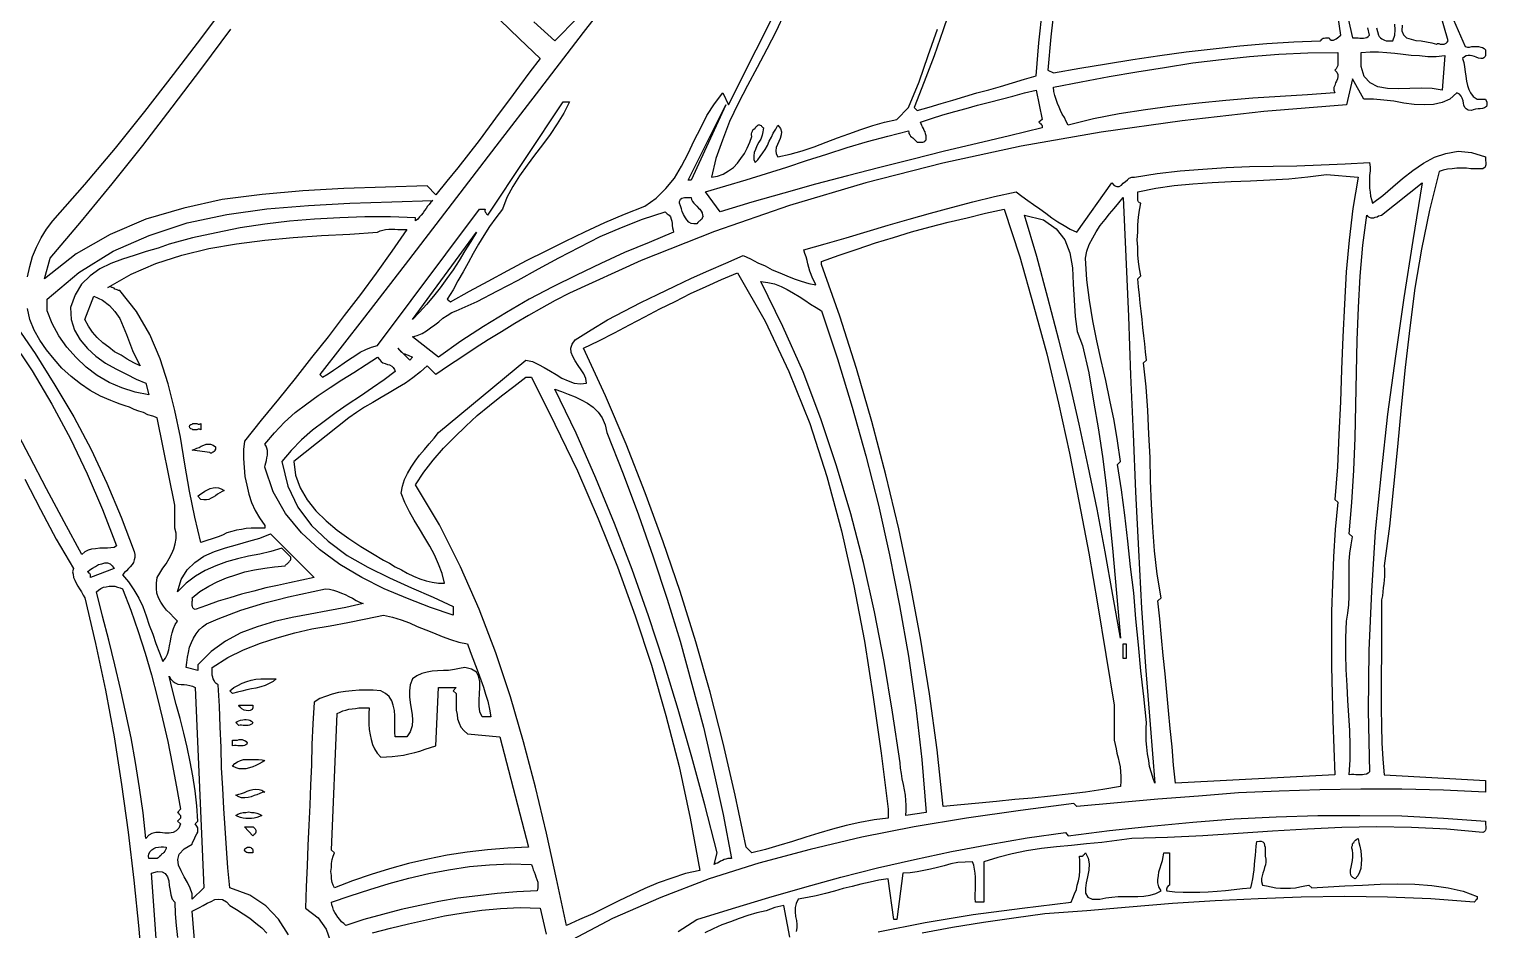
# Model space of a CAD drawing. Extents: x 0.04 to 7.35, y 0.05 to 8.86.
# Drawn here: x 4.024 to 7.331, y 4.976 to 7.02 of the extents above; entities that cross this region are included whole.
import ezdxf

# ---------------------------------------------------------------- set-up
doc = ezdxf.new("R2010")
doc.units = 0
doc.layers.add('1', color=7, linetype='Continuous')

msp = doc.modelspace()

# ---------------------------------------------------------------- linework, layer by layer
for points in [[(5.381, 7.141), (5.281, 7.012), (5.182, 6.883), (5.083, 6.754), (4.984, 6.625), (4.885, 6.496), (4.785, 6.366), (4.684, 6.236), (4.69, 6.23), (4.703, 6.238), (4.715, 6.246), (4.726, 6.254), (4.739, 6.263), (4.751, 6.271), (4.763, 6.279), (4.775, 6.287), (4.788, 6.293), (4.801, 6.298), (4.815, 6.302), (5.046, 6.611), (5.059, 6.611), (5.058, 6.609), (5.058, 6.607), (5.059, 6.606), (5.06, 6.604), (5.061, 6.602), (5.062, 6.601), (5.064, 6.599), (5.065, 6.598), (5.236, 6.855), (5.25, 6.855), (5.237, 6.829), (5.222, 6.805), (5.206, 6.781), (5.189, 6.757), (5.171, 6.734), (5.154, 6.711), (5.137, 6.687), (5.122, 6.663), (5.108, 6.638), (5.098, 6.611), (5.083, 6.592), (5.069, 6.572), (5.056, 6.552), (5.044, 6.532), (5.032, 6.511), (5.02, 6.49), (5.009, 6.469), (4.997, 6.449), (4.986, 6.428), (4.973, 6.407), (4.98, 6.401), (5.023, 6.425), (5.066, 6.448), (5.11, 6.472), (5.153, 6.495), (5.197, 6.517), (5.241, 6.539), (5.285, 6.56), (5.33, 6.581), (5.375, 6.6), (5.421, 6.618), (5.447, 6.636), (5.469, 6.658), (5.488, 6.682), (5.504, 6.709), (5.519, 6.738), (5.533, 6.767), (5.548, 6.796), (5.562, 6.824), (5.579, 6.85), (5.598, 6.875), (5.611, 6.848), (5.736, 7.098)], [(4.021, 6.458), (4.026, 6.481), (4.032, 6.504), (4.041, 6.525), (4.052, 6.546), (4.064, 6.566), (4.078, 6.585), (4.151, 6.667), (4.22, 6.75), (4.287, 6.833), (4.352, 6.917), (4.416, 7.001), (4.479, 7.085)], [(6.118, 7.078), (6.098, 7.018), (6.077, 6.959), (6.055, 6.9), (6.032, 6.842), (6.039, 6.835), (6.066, 6.843), (6.093, 6.851), (6.12, 6.859), (6.147, 6.867), (6.174, 6.875), (6.201, 6.882), (6.228, 6.89), (6.255, 6.898), (6.282, 6.906), (6.309, 6.914), (6.315, 6.989), (6.323, 7.064)], [(6.35, 7.076), (6.342, 7.002), (6.335, 6.927), (6.348, 6.921), (6.408, 6.931), (6.468, 6.941), (6.528, 6.951), (6.589, 6.96), (6.649, 6.968), (6.71, 6.975), (6.771, 6.982), (6.832, 6.987), (6.893, 6.991), (6.953, 6.993), (6.955, 6.995), (6.956, 6.997), (6.958, 6.998), (6.96, 6.999), (6.962, 6.999), (6.965, 7), (6.967, 7), (6.97, 7), (6.973, 7), (6.975, 6.997), (6.978, 6.995), (6.981, 6.995), (6.983, 6.995), (6.986, 6.996), (6.989, 6.998), (6.992, 7), (6.995, 7.002), (6.997, 7.004), (7, 7.006), (6.991, 7.067)], [(7.245, 7.065), (7.282, 6.98), (7.287, 6.979), (7.292, 6.979), (7.297, 6.98), (7.302, 6.98), (7.307, 6.98), (7.312, 6.98), (7.317, 6.979), (7.321, 6.978), (7.325, 6.976), (7.328, 6.973), (7.328, 6.97), (7.328, 6.967), (7.328, 6.965), (7.328, 6.962), (7.328, 6.96), (7.327, 6.958), (7.326, 6.956), (7.324, 6.955), (7.322, 6.953), (7.317, 6.953), (7.312, 6.954), (7.307, 6.956), (7.303, 6.958), (7.298, 6.959), (7.293, 6.96), (7.289, 6.96), (7.284, 6.959), (7.28, 6.957), (7.276, 6.953), (7.279, 6.944), (7.28, 6.934), (7.282, 6.923), (7.283, 6.913), (7.285, 6.902), (7.287, 6.892), (7.29, 6.883), (7.294, 6.875), (7.3, 6.867), (7.309, 6.861), (7.328, 6.861), (7.331, 6.854), (7.331, 6.848), (7.33, 6.844), (7.326, 6.841), (7.321, 6.84), (7.316, 6.839), (7.311, 6.839), (7.305, 6.838), (7.3, 6.837), (7.296, 6.835), (7.289, 6.836), (7.284, 6.839), (7.281, 6.842), (7.279, 6.847), (7.278, 6.852), (7.277, 6.857), (7.275, 6.863), (7.273, 6.868), (7.269, 6.872), (7.263, 6.875), (7.247, 6.861), (7.23, 6.853), (7.21, 6.849), (7.189, 6.848), (7.166, 6.849), (7.143, 6.852), (7.12, 6.856), (7.097, 6.859), (7.074, 6.861), (7.052, 6.861), (7.026, 6.907), (7.013, 6.848), (6.825, 6.833), (6.64, 6.812), (6.456, 6.786), (6.275, 6.754), (6.097, 6.716), (5.922, 6.671), (5.749, 6.62), (5.579, 6.561), (5.413, 6.495), (5.25, 6.421), (5.218, 6.404), (5.187, 6.387), (5.157, 6.37), (5.126, 6.352), (5.096, 6.333), (5.066, 6.315), (5.036, 6.296), (5.006, 6.276), (4.976, 6.256), (4.947, 6.236), (4.927, 6.256), (4.912, 6.242), (4.895, 6.229), (4.878, 6.217), (4.86, 6.206), (4.841, 6.195), (4.823, 6.184), (4.804, 6.173), (4.785, 6.162), (4.767, 6.15), (4.75, 6.138), (4.625, 6.039), (4.629, 6.008), (4.639, 5.979), (4.655, 5.952), (4.675, 5.927), (4.698, 5.904), (4.723, 5.883), (4.75, 5.864), (4.777, 5.846), (4.803, 5.83), (4.828, 5.815), (4.842, 5.808), (4.855, 5.8), (4.869, 5.793), (4.882, 5.786), (4.896, 5.779), (4.911, 5.773), (4.925, 5.768), (4.939, 5.765), (4.953, 5.763), (4.967, 5.763), (4.961, 5.785), (4.953, 5.806), (4.944, 5.827), (4.933, 5.847), (4.922, 5.866), (4.91, 5.886), (4.898, 5.906), (4.887, 5.925), (4.877, 5.946), (4.868, 5.967), (4.871, 5.983), (4.876, 5.998), (4.883, 6.012), (4.891, 6.026), (4.9, 6.04), (4.91, 6.053), (4.921, 6.066), (4.932, 6.079), (4.943, 6.092), (4.953, 6.105), (5.151, 6.269), (5.166, 6.266), (5.18, 6.259), (5.193, 6.252), (5.207, 6.244), (5.22, 6.236), (5.233, 6.228), (5.247, 6.222), (5.261, 6.217), (5.275, 6.215), (5.289, 6.217), (5.287, 6.227), (5.283, 6.238), (5.277, 6.247), (5.27, 6.257), (5.263, 6.267), (5.258, 6.277), (5.254, 6.286), (5.253, 6.296), (5.256, 6.305), (5.263, 6.315), (5.299, 6.338), (5.336, 6.36), (5.374, 6.38), (5.412, 6.4), (5.45, 6.418), (5.489, 6.437), (5.527, 6.455), (5.566, 6.472), (5.605, 6.489), (5.644, 6.506), (5.661, 6.499), (5.677, 6.49), (5.694, 6.483), (5.71, 6.474), (5.727, 6.467), (5.743, 6.46), (5.76, 6.453), (5.776, 6.448), (5.793, 6.443), (5.809, 6.44), (5.805, 6.448), (5.801, 6.455), (5.798, 6.463), (5.795, 6.471), (5.793, 6.479), (5.791, 6.487), (5.789, 6.495), (5.787, 6.503), (5.784, 6.511), (5.782, 6.519), (5.83, 6.533), (5.878, 6.546), (5.925, 6.561), (5.973, 6.575), (6.021, 6.589), (6.069, 6.602), (6.117, 6.615), (6.165, 6.628), (6.214, 6.64), (6.263, 6.651), (6.276, 6.641), (6.29, 6.631), (6.303, 6.622), (6.317, 6.612), (6.331, 6.602), (6.344, 6.592), (6.358, 6.583), (6.372, 6.574), (6.386, 6.566), (6.401, 6.559), (6.48, 6.671), (6.486, 6.665), (6.492, 6.663), (6.497, 6.663), (6.502, 6.666), (6.506, 6.67), (6.511, 6.674), (6.516, 6.678), (6.52, 6.682), (6.526, 6.684), (6.532, 6.684), (6.583, 6.692), (6.635, 6.698), (6.687, 6.702), (6.74, 6.706), (6.793, 6.708), (6.846, 6.709), (6.9, 6.71), (6.955, 6.712), (7.01, 6.714), (7.065, 6.717), (7.066, 6.707), (7.066, 6.698), (7.065, 6.688), (7.065, 6.678), (7.065, 6.669), (7.065, 6.659), (7.066, 6.65), (7.067, 6.641), (7.069, 6.633), (7.072, 6.625), (7.095, 6.642), (7.118, 6.662), (7.14, 6.681), (7.163, 6.699), (7.187, 6.716), (7.212, 6.729), (7.238, 6.738), (7.266, 6.743), (7.296, 6.74), (7.328, 6.73), (7.328, 6.727), (7.328, 6.724), (7.328, 6.721), (7.329, 6.718), (7.329, 6.715), (7.329, 6.712), (7.328, 6.71), (7.327, 6.707), (7.325, 6.705), (7.322, 6.703), (7.314, 6.703), (7.305, 6.703), (7.295, 6.703), (7.285, 6.704), (7.274, 6.704), (7.263, 6.704), (7.252, 6.703), (7.242, 6.702), (7.232, 6.7), (7.223, 6.697), (7.201, 6.609), (7.183, 6.521), (7.168, 6.432), (7.156, 6.342), (7.146, 6.252), (7.137, 6.162), (7.128, 6.072), (7.119, 5.982), (7.11, 5.892), (7.098, 5.802), (7.099, 5.795), (7.099, 5.787), (7.099, 5.779), (7.098, 5.77), (7.097, 5.762), (7.096, 5.752), (7.095, 5.743), (7.094, 5.734), (7.092, 5.725), (7.092, 5.717), (7.092, 5.678), (7.092, 5.638), (7.092, 5.598), (7.091, 5.558), (7.091, 5.518), (7.091, 5.479), (7.092, 5.439), (7.093, 5.401), (7.095, 5.364), (7.098, 5.328), (7.328, 5.315), (7.328, 5.289), (7.233, 5.293), (7.138, 5.296), (7.045, 5.296), (6.952, 5.294), (6.86, 5.291), (6.768, 5.287), (6.677, 5.28), (6.585, 5.273), (6.493, 5.265), (6.401, 5.256), (6.394, 5.263), (6.273, 5.247), (6.151, 5.23), (6.032, 5.21), (5.913, 5.187), (5.796, 5.159), (5.68, 5.128), (5.567, 5.092), (5.457, 5.05), (5.348, 5.002), (5.243, 4.947)], [(5.169, 7.036), (5.217, 6.993), (5.269, 7.046)], [(5.738, 7.056), (5.719, 7.015), (5.698, 6.974), (5.676, 6.933), (5.654, 6.892), (5.633, 6.851), (5.613, 6.81), (5.597, 6.768), (5.582, 6.726), (5.572, 6.684), (5.586, 6.686), (5.599, 6.691), (5.611, 6.698), (5.622, 6.706), (5.631, 6.716), (5.639, 6.726), (5.647, 6.738), (5.653, 6.75), (5.659, 6.763), (5.664, 6.776), (5.663, 6.78), (5.663, 6.782), (5.664, 6.785), (5.665, 6.788), (5.666, 6.791), (5.668, 6.793), (5.671, 6.795), (5.673, 6.798), (5.675, 6.8), (5.677, 6.802), (5.679, 6.803), (5.681, 6.803), (5.683, 6.802), (5.685, 6.801), (5.686, 6.8), (5.687, 6.798), (5.689, 6.797), (5.69, 6.796), (5.689, 6.787), (5.687, 6.779), (5.684, 6.77), (5.68, 6.763), (5.675, 6.755), (5.672, 6.747), (5.669, 6.74), (5.668, 6.732), (5.668, 6.724), (5.671, 6.717), (5.677, 6.723), (5.683, 6.731), (5.689, 6.739), (5.694, 6.747), (5.699, 6.756), (5.703, 6.766), (5.708, 6.775), (5.712, 6.784), (5.718, 6.793), (5.723, 6.802), (5.729, 6.794), (5.731, 6.787), (5.73, 6.78), (5.728, 6.772), (5.725, 6.765), (5.722, 6.758), (5.719, 6.751), (5.718, 6.744), (5.719, 6.737), (5.723, 6.73), (5.751, 6.736), (5.778, 6.744), (5.805, 6.753), (5.832, 6.763), (5.858, 6.773), (5.884, 6.782), (5.911, 6.792), (5.938, 6.801), (5.965, 6.809), (5.993, 6.815), (6.019, 6.842), (6.043, 6.9), (6.064, 6.96), (6.085, 7.02)], [(7.013, 7.06), (7.026, 7), (7.03, 7), (7.034, 7), (7.039, 7), (7.043, 6.999), (7.047, 6.999), (7.051, 6.999), (7.055, 7), (7.059, 7.001), (7.062, 7.003), (7.065, 7.006), (7.061, 7.023)], [(7.139, 7.029), (7.138, 7.016), (7.142, 7.007), (7.149, 7), (7.159, 6.997), (7.17, 6.994), (7.182, 6.993), (7.194, 6.991), (7.206, 6.989), (7.217, 6.986), (7.219, 6.987), (7.222, 6.987), (7.225, 6.986), (7.228, 6.986), (7.231, 6.986), (7.234, 6.986), (7.237, 6.987), (7.239, 6.988), (7.241, 6.99), (7.243, 6.993), (7.225, 7.056)], [(7.081, 7.023), (7.085, 7.006), (7.087, 7.003), (7.09, 7), (7.093, 6.998), (7.096, 6.996), (7.099, 6.995), (7.103, 6.993), (7.106, 6.993), (7.11, 6.993), (7.114, 6.993), (7.118, 6.993), (7.122, 7.006), (7.123, 7.018), (7.122, 7.031)], [(3.99, 6.354), (4.038, 6.284), (4.083, 6.212), (4.126, 6.14), (4.165, 6.066), (4.201, 5.99), (4.233, 5.913), (4.263, 5.835), (4.264, 5.828), (4.264, 5.821), (4.263, 5.816), (4.261, 5.81), (4.258, 5.805), (4.254, 5.8), (4.25, 5.796), (4.245, 5.791), (4.241, 5.787), (4.236, 5.782), (4.25, 5.766), (4.262, 5.748), (4.273, 5.729), (4.282, 5.71), (4.29, 5.689), (4.297, 5.668), (4.305, 5.647), (4.312, 5.626), (4.32, 5.605), (4.328, 5.585), (4.334, 5.593), (4.338, 5.602), (4.341, 5.612), (4.343, 5.621), (4.345, 5.631), (4.347, 5.641), (4.349, 5.65), (4.352, 5.66), (4.356, 5.669), (4.361, 5.677), (4.353, 5.685), (4.344, 5.694), (4.336, 5.702), (4.329, 5.711), (4.323, 5.72), (4.318, 5.73), (4.314, 5.74), (4.313, 5.751), (4.313, 5.763), (4.315, 5.776), (4.321, 5.786), (4.328, 5.797), (4.335, 5.807), (4.342, 5.819), (4.348, 5.83), (4.353, 5.841), (4.356, 5.852), (4.358, 5.864), (4.358, 5.876), (4.355, 5.888), (4.355, 5.891), (4.355, 5.896), (4.355, 5.901), (4.355, 5.907), (4.355, 5.914), (4.355, 5.921), (4.355, 5.927), (4.355, 5.932), (4.355, 5.937), (4.355, 5.94), (4.315, 6.138), (4.305, 6.142), (4.294, 6.145), (4.284, 6.15), (4.273, 6.153), (4.263, 6.157), (4.252, 6.162), (4.242, 6.165), (4.231, 6.169), (4.221, 6.173), (4.21, 6.177), (4.186, 6.187), (4.163, 6.2), (4.141, 6.215), (4.12, 6.232), (4.099, 6.251), (4.081, 6.271), (4.064, 6.292), (4.049, 6.314), (4.036, 6.337), (4.026, 6.361), (4.021, 6.386)], [(4.414, 6.111), (4.411, 6.112), (4.408, 6.112), (4.405, 6.111), (4.402, 6.111), (4.399, 6.111), (4.396, 6.111), (4.394, 6.112), (4.391, 6.113), (4.389, 6.115), (4.388, 6.118), (4.389, 6.121), (4.391, 6.123), (4.394, 6.124), (4.396, 6.125), (4.399, 6.125), (4.402, 6.125), (4.405, 6.125), (4.408, 6.124), (4.411, 6.124), (4.414, 6.125), (4.414, 6.111)], [(4.447, 6.072), (4.447, 6.07), (4.447, 6.067), (4.446, 6.065), (4.446, 6.063), (4.444, 6.062), (4.442, 6.06), (4.44, 6.059), (4.438, 6.058), (4.436, 6.058), (4.434, 6.059), (4.394, 6.065), (4.4, 6.067), (4.405, 6.069), (4.41, 6.071), (4.415, 6.074), (4.421, 6.076), (4.426, 6.078), (4.431, 6.078), (4.436, 6.078), (4.442, 6.076), (4.447, 6.072)], [(4.467, 5.973), (4.462, 5.971), (4.457, 5.968), (4.452, 5.965), (4.447, 5.961), (4.442, 5.958), (4.437, 5.956), (4.432, 5.953), (4.427, 5.952), (4.421, 5.952), (4.414, 5.953), (4.407, 5.96), (4.412, 5.964), (4.418, 5.968), (4.423, 5.972), (4.429, 5.975), (4.435, 5.978), (4.442, 5.979), (4.448, 5.98), (4.454, 5.979), (4.46, 5.977), (4.467, 5.973)], [(4.585, 5.546), (4.578, 5.54), (4.569, 5.535), (4.56, 5.531), (4.55, 5.528), (4.539, 5.525), (4.529, 5.523), (4.518, 5.521), (4.507, 5.518), (4.497, 5.516), (4.486, 5.513), (4.48, 5.519), (4.489, 5.526), (4.498, 5.531), (4.508, 5.536), (4.518, 5.54), (4.528, 5.543), (4.539, 5.545), (4.55, 5.546), (4.561, 5.546), (4.573, 5.546), (4.585, 5.546)], [(4.532, 5.486), (4.532, 5.48), (4.53, 5.476), (4.526, 5.474), (4.522, 5.473), (4.517, 5.474), (4.512, 5.475), (4.507, 5.478), (4.504, 5.481), (4.501, 5.483), (4.5, 5.486), (4.532, 5.486)], [(4.532, 5.447), (4.53, 5.444), (4.527, 5.442), (4.524, 5.441), (4.521, 5.44), (4.518, 5.44), (4.514, 5.44), (4.51, 5.44), (4.506, 5.441), (4.503, 5.441), (4.5, 5.44), (4.493, 5.447), (4.496, 5.449), (4.5, 5.451), (4.504, 5.452), (4.509, 5.453), (4.513, 5.454), (4.517, 5.454), (4.522, 5.453), (4.525, 5.452), (4.529, 5.45), (4.532, 5.447)], [(4.519, 5.401), (4.518, 5.398), (4.516, 5.396), (4.513, 5.395), (4.51, 5.394), (4.506, 5.394), (4.502, 5.394), (4.498, 5.394), (4.494, 5.395), (4.49, 5.395), (4.486, 5.394), (4.486, 5.407), (4.49, 5.407), (4.493, 5.407), (4.497, 5.407), (4.501, 5.408), (4.504, 5.408), (4.508, 5.408), (4.511, 5.407), (4.514, 5.406), (4.517, 5.404), (4.519, 5.401)], [(4.559, 5.361), (4.553, 5.357), (4.546, 5.353), (4.539, 5.349), (4.532, 5.346), (4.524, 5.344), (4.516, 5.342), (4.509, 5.342), (4.501, 5.342), (4.494, 5.344), (4.486, 5.348), (4.491, 5.354), (4.497, 5.358), (4.504, 5.361), (4.511, 5.363), (4.52, 5.363), (4.529, 5.363), (4.537, 5.363), (4.545, 5.363), (4.553, 5.362), (4.559, 5.361)], [(4.559, 5.289), (4.553, 5.288), (4.548, 5.286), (4.541, 5.283), (4.535, 5.281), (4.528, 5.278), (4.521, 5.277), (4.514, 5.276), (4.506, 5.276), (4.5, 5.278), (4.493, 5.282), (4.5, 5.284), (4.506, 5.286), (4.513, 5.288), (4.519, 5.291), (4.526, 5.293), (4.532, 5.295), (4.539, 5.296), (4.546, 5.295), (4.552, 5.293), (4.559, 5.289)], [(4.552, 5.236), (4.547, 5.234), (4.541, 5.231), (4.535, 5.23), (4.529, 5.229), (4.523, 5.229), (4.516, 5.229), (4.51, 5.23), (4.504, 5.231), (4.498, 5.234), (4.493, 5.236), (4.498, 5.239), (4.504, 5.241), (4.51, 5.243), (4.516, 5.243), (4.523, 5.244), (4.529, 5.243), (4.535, 5.243), (4.541, 5.241), (4.547, 5.239), (4.552, 5.236)], [(5.497, 4.973), (5.539, 5), (5.62, 5.025), (5.702, 5.05), (5.784, 5.073), (5.866, 5.096), (5.949, 5.117), (6.033, 5.136), (6.117, 5.154), (6.202, 5.17), (6.288, 5.185), (6.375, 5.197), (6.381, 5.19), (6.475, 5.202), (6.569, 5.212), (6.664, 5.221), (6.758, 5.228), (6.853, 5.233), (6.948, 5.236), (7.043, 5.236), (7.138, 5.235), (7.233, 5.23), (7.328, 5.223), (7.328, 5.22), (7.328, 5.217), (7.328, 5.215), (7.329, 5.212), (7.329, 5.208), (7.329, 5.206), (7.328, 5.203), (7.327, 5.201), (7.325, 5.199), (7.322, 5.197), (7.24, 5.205), (7.16, 5.209), (7.081, 5.21), (7.002, 5.209), (6.924, 5.205), (6.845, 5.2), (6.767, 5.195), (6.687, 5.19), (6.607, 5.186), (6.526, 5.184), (6.492, 5.179), (6.458, 5.175), (6.423, 5.172), (6.389, 5.168), (6.355, 5.165), (6.321, 5.161), (6.287, 5.156), (6.254, 5.149), (6.222, 5.141), (6.19, 5.131), (6.19, 5.039), (6.171, 5.039), (6.17, 5.048), (6.17, 5.058), (6.171, 5.067), (6.171, 5.077), (6.171, 5.087), (6.171, 5.096), (6.17, 5.105), (6.169, 5.114), (6.167, 5.123), (6.164, 5.131), (6.148, 5.13), (6.131, 5.129), (6.115, 5.126), (6.1, 5.122), (6.085, 5.118), (6.069, 5.114), (6.054, 5.111), (6.039, 5.108), (6.023, 5.106), (6.006, 5.105), (5.993, 5), (5.986, 5), (5.973, 5.092), (5.952, 5.089), (5.932, 5.085), (5.911, 5.08), (5.891, 5.075), (5.871, 5.07), (5.851, 5.064), (5.831, 5.059), (5.81, 5.054), (5.79, 5.05), (5.769, 5.046), (5.764, 5.036), (5.762, 5.027), (5.762, 5.017), (5.763, 5.007), (5.765, 4.998), (5.766, 4.989), (5.766, 4.981), (5.764, 4.973)], [(4.539, 5.203), (4.539, 5.201), (4.539, 5.199), (4.539, 5.198), (4.538, 5.196), (4.537, 5.194), (4.535, 5.193), (4.534, 5.192), (4.532, 5.19), (4.513, 5.21), (4.516, 5.21), (4.518, 5.21), (4.521, 5.21), (4.524, 5.21), (4.527, 5.21), (4.53, 5.21), (4.533, 5.21), (4.535, 5.208), (4.537, 5.206), (4.539, 5.203)], [(4.532, 5.157), (4.532, 5.151), (4.53, 5.151), (4.527, 5.151), (4.524, 5.151), (4.521, 5.151), (4.519, 5.152), (4.517, 5.152), (4.516, 5.154), (4.514, 5.155), (4.513, 5.157), (4.514, 5.16), (4.516, 5.162), (4.518, 5.163), (4.52, 5.164), (4.523, 5.164), (4.525, 5.164), (4.527, 5.163), (4.529, 5.162), (4.531, 5.16), (4.532, 5.157)], [(5.95, 4.972), (6.057, 4.993), (6.166, 5.011), (6.277, 5.026), (6.388, 5.039), (6.392, 5.048), (6.396, 5.058), (6.4, 5.068), (6.402, 5.078), (6.405, 5.088), (6.407, 5.099), (6.408, 5.11), (6.408, 5.121), (6.408, 5.133), (6.407, 5.144), (6.409, 5.144), (6.412, 5.144), (6.413, 5.144), (6.415, 5.145), (6.416, 5.147), (6.418, 5.148), (6.419, 5.15), (6.421, 5.151), (6.427, 5.139), (6.429, 5.126), (6.428, 5.112), (6.425, 5.097), (6.422, 5.083), (6.421, 5.071), (6.421, 5.06), (6.426, 5.051), (6.436, 5.046), (6.453, 5.046), (6.467, 5.049), (6.48, 5.051), (6.495, 5.052), (6.509, 5.052), (6.524, 5.052), (6.539, 5.052), (6.553, 5.053), (6.567, 5.055), (6.58, 5.059), (6.592, 5.065), (6.587, 5.074), (6.585, 5.083), (6.585, 5.091), (6.586, 5.099), (6.587, 5.108), (6.59, 5.117), (6.592, 5.125), (6.595, 5.134), (6.597, 5.142), (6.598, 5.151), (6.611, 5.151), (6.611, 5.143), (6.611, 5.136), (6.611, 5.127), (6.611, 5.12), (6.611, 5.111), (6.611, 5.104), (6.611, 5.097), (6.611, 5.09), (6.611, 5.084), (6.611, 5.078), (6.61, 5.077), (6.608, 5.076), (6.607, 5.074), (6.606, 5.073), (6.605, 5.071), (6.604, 5.069), (6.604, 5.067), (6.605, 5.065), (6.623, 5.063), (6.642, 5.062), (6.661, 5.062), (6.68, 5.062), (6.699, 5.063), (6.719, 5.064), (6.738, 5.066), (6.758, 5.068), (6.777, 5.07), (6.796, 5.072), (6.798, 5.082), (6.8, 5.092), (6.802, 5.103), (6.803, 5.113), (6.804, 5.124), (6.805, 5.134), (6.806, 5.145), (6.807, 5.156), (6.808, 5.166), (6.809, 5.177), (6.815, 5.178), (6.819, 5.178), (6.823, 5.176), (6.826, 5.173), (6.827, 5.168), (6.828, 5.164), (6.828, 5.159), (6.828, 5.154), (6.828, 5.149), (6.828, 5.144), (6.83, 5.137), (6.83, 5.13), (6.829, 5.124), (6.827, 5.118), (6.825, 5.111), (6.823, 5.105), (6.821, 5.099), (6.82, 5.093), (6.82, 5.086), (6.822, 5.078), (6.831, 5.076), (6.842, 5.074), (6.852, 5.072), (6.863, 5.071), (6.875, 5.071), (6.886, 5.071), (6.897, 5.072), (6.907, 5.074), (6.918, 5.076), (6.927, 5.078), (6.934, 5.072), (6.971, 5.074), (7.009, 5.076), (7.049, 5.078), (7.089, 5.08), (7.129, 5.081), (7.168, 5.08), (7.206, 5.077), (7.243, 5.072), (7.277, 5.064), (7.309, 5.052), (7.309, 5.05), (7.309, 5.048), (7.309, 5.046), (7.307, 5.045), (7.306, 5.043), (7.305, 5.042), (7.303, 5.04), (7.302, 5.039), (7.204, 5.047), (7.106, 5.051), (7.009, 5.052), (6.91, 5.051), (6.812, 5.047), (6.715, 5.042), (6.618, 5.036), (6.52, 5.028), (6.424, 5.02), (6.328, 5.013), (6.258, 5.003), (6.189, 4.993), (6.119, 4.982), (6.05, 4.969)], [(7.032, 5.092), (7.027, 5.095), (7.023, 5.099), (7.022, 5.105), (7.022, 5.112), (7.023, 5.119), (7.025, 5.126), (7.026, 5.134), (7.027, 5.142), (7.027, 5.15), (7.026, 5.157), (7.025, 5.162), (7.025, 5.165), (7.026, 5.168), (7.026, 5.171), (7.027, 5.173), (7.029, 5.175), (7.031, 5.178), (7.033, 5.18), (7.036, 5.182), (7.039, 5.184), (7.041, 5.175), (7.043, 5.166), (7.045, 5.156), (7.046, 5.146), (7.047, 5.136), (7.046, 5.126), (7.045, 5.116), (7.042, 5.107), (7.038, 5.099), (7.032, 5.092)], [(5.75, 4.96), (5.736, 5.032), (5.716, 5.027), (5.696, 5.02), (5.675, 5.015), (5.655, 5.009), (5.635, 5.002), (5.615, 4.995), (5.596, 4.988), (5.576, 4.979), (5.557, 4.97)]]:
    msp.add_lwpolyline(points)
at = {"layer": '1'}
for points in [[(5.184, 6.953), (5.16, 6.923), (5.137, 6.891), (5.114, 6.86), (5.091, 6.829), (5.068, 6.798), (5.045, 6.767), (5.021, 6.736), (4.997, 6.705), (4.972, 6.675), (4.947, 6.644), (4.927, 6.664), (4.833, 6.661), (4.738, 6.658), (4.645, 6.653), (4.553, 6.645), (4.462, 6.633), (4.375, 6.614), (4.289, 6.589), (4.208, 6.554), (4.131, 6.51), (4.059, 6.453), (4.072, 6.5), (4.143, 6.584), (4.213, 6.669), (4.282, 6.756), (4.349, 6.843), (4.416, 6.931), (4.482, 7.02)], [(5.092, 7.041), (5.137, 6.998), (5.184, 6.953)], [(6.993, 6.967), (6.993, 6.962), (6.993, 6.958), (6.993, 6.954), (6.993, 6.95), (6.993, 6.945), (6.993, 6.941), (6.993, 6.937), (6.991, 6.933), (6.989, 6.93), (6.986, 6.927), (6.991, 6.922), (6.993, 6.917), (6.993, 6.912), (6.992, 6.907), (6.99, 6.902), (6.988, 6.898), (6.986, 6.892), (6.984, 6.887), (6.984, 6.881), (6.986, 6.875), (6.924, 6.871), (6.862, 6.867), (6.8, 6.863), (6.739, 6.858), (6.678, 6.852), (6.617, 6.845), (6.557, 6.837), (6.497, 6.828), (6.439, 6.816), (6.381, 6.802), (6.377, 6.81), (6.373, 6.819), (6.368, 6.827), (6.364, 6.835), (6.361, 6.843), (6.357, 6.851), (6.354, 6.86), (6.351, 6.869), (6.349, 6.878), (6.348, 6.888), (6.411, 6.9), (6.474, 6.912), (6.537, 6.923), (6.6, 6.933), (6.664, 6.943), (6.729, 6.951), (6.793, 6.958), (6.859, 6.963), (6.925, 6.966), (6.993, 6.967)], [(7.236, 6.96), (7.23, 6.881), (7.207, 6.885), (7.182, 6.886), (7.156, 6.885), (7.131, 6.884), (7.106, 6.885), (7.084, 6.889), (7.066, 6.898), (7.053, 6.912), (7.046, 6.935), (7.046, 6.967), (7.066, 6.968), (7.085, 6.968), (7.104, 6.967), (7.122, 6.965), (7.141, 6.963), (7.159, 6.961), (7.178, 6.96), (7.197, 6.958), (7.216, 6.958), (7.236, 6.96)], [(6.322, 6.815), (6.315, 6.809), (6.317, 6.807), (6.318, 6.806), (6.319, 6.805), (6.321, 6.803), (6.322, 6.801), (6.322, 6.8), (6.322, 6.798), (6.322, 6.796), (6.248, 6.778), (6.175, 6.76), (6.101, 6.743), (6.027, 6.724), (5.954, 6.706), (5.881, 6.687), (5.808, 6.668), (5.736, 6.648), (5.664, 6.627), (5.592, 6.605), (5.559, 6.651), (5.605, 6.664), (5.651, 6.678), (5.697, 6.692), (5.743, 6.707), (5.788, 6.722), (5.834, 6.736), (5.88, 6.751), (5.926, 6.765), (5.972, 6.777), (6.019, 6.789), (6.02, 6.786), (6.02, 6.783), (6.022, 6.78), (6.024, 6.777), (6.027, 6.775), (6.029, 6.773), (6.032, 6.77), (6.034, 6.768), (6.037, 6.765), (6.039, 6.763), (6.042, 6.763), (6.045, 6.763), (6.047, 6.763), (6.05, 6.763), (6.052, 6.763), (6.054, 6.764), (6.056, 6.766), (6.057, 6.767), (6.059, 6.769), (6.059, 6.774), (6.059, 6.778), (6.058, 6.782), (6.057, 6.787), (6.055, 6.79), (6.053, 6.794), (6.051, 6.798), (6.049, 6.801), (6.048, 6.805), (6.046, 6.809), (6.071, 6.817), (6.097, 6.825), (6.124, 6.833), (6.15, 6.84), (6.176, 6.847), (6.203, 6.854), (6.229, 6.861), (6.256, 6.868), (6.282, 6.875), (6.309, 6.881), (6.322, 6.815)], [(5.519, 6.677), (5.605, 6.848), (5.526, 6.677), (5.519, 6.677)], [(7.039, 6.684), (7.027, 6.613), (7.019, 6.541), (7.012, 6.469), (7.008, 6.396), (7.004, 6.322), (7.001, 6.248), (6.999, 6.174), (6.995, 6.1), (6.992, 6.027), (6.986, 5.953), (6.993, 5.947), (6.987, 5.885), (6.983, 5.823), (6.981, 5.761), (6.979, 5.699), (6.979, 5.636), (6.979, 5.574), (6.98, 5.512), (6.982, 5.451), (6.984, 5.389), (6.986, 5.328), (6.625, 5.309), (6.62, 5.35), (6.617, 5.392), (6.613, 5.433), (6.609, 5.474), (6.605, 5.516), (6.601, 5.557), (6.597, 5.599), (6.593, 5.64), (6.589, 5.682), (6.585, 5.723), (6.592, 5.73), (6.583, 5.783), (6.577, 5.836), (6.573, 5.889), (6.57, 5.942), (6.568, 5.995), (6.567, 6.048), (6.564, 6.101), (6.562, 6.155), (6.558, 6.208), (6.552, 6.263), (6.559, 6.269), (6.557, 6.288), (6.555, 6.306), (6.553, 6.324), (6.551, 6.343), (6.549, 6.361), (6.547, 6.38), (6.545, 6.398), (6.543, 6.416), (6.541, 6.435), (6.539, 6.453), (6.546, 6.46), (6.543, 6.476), (6.541, 6.492), (6.539, 6.508), (6.539, 6.525), (6.538, 6.542), (6.539, 6.559), (6.539, 6.576), (6.541, 6.593), (6.543, 6.609), (6.546, 6.625), (6.543, 6.626), (6.541, 6.628), (6.539, 6.631), (6.539, 6.633), (6.539, 6.636), (6.539, 6.639), (6.539, 6.642), (6.539, 6.645), (6.539, 6.648), (6.539, 6.651), (6.58, 6.659), (6.622, 6.665), (6.664, 6.669), (6.708, 6.672), (6.751, 6.674), (6.795, 6.676), (6.839, 6.678), (6.882, 6.68), (6.925, 6.685), (6.967, 6.69), (7.039, 6.684)], [(7.065, 5.335), (7.062, 5.332), (7.058, 5.33), (7.053, 5.329), (7.049, 5.328), (7.044, 5.328), (7.039, 5.328), (7.034, 5.328), (7.029, 5.329), (7.024, 5.329), (7.019, 5.328), (7.021, 5.362), (7.021, 5.395), (7.02, 5.429), (7.018, 5.463), (7.016, 5.497), (7.014, 5.531), (7.012, 5.567), (7.011, 5.602), (7.011, 5.639), (7.013, 5.677), (7.016, 5.695), (7.018, 5.714), (7.019, 5.733), (7.019, 5.753), (7.019, 5.773), (7.019, 5.792), (7.019, 5.812), (7.02, 5.831), (7.023, 5.85), (7.026, 5.868), (7.019, 5.875), (7.025, 5.946), (7.029, 6.019), (7.032, 6.093), (7.034, 6.167), (7.035, 6.241), (7.037, 6.314), (7.04, 6.388), (7.044, 6.459), (7.05, 6.53), (7.059, 6.598), (7.061, 6.595), (7.064, 6.593), (7.068, 6.592), (7.071, 6.592), (7.075, 6.592), (7.078, 6.593), (7.082, 6.594), (7.085, 6.596), (7.089, 6.597), (7.092, 6.598), (7.184, 6.671), (7.163, 6.54), (7.143, 6.41), (7.124, 6.278), (7.106, 6.146), (7.091, 6.013), (7.078, 5.88), (7.069, 5.745), (7.063, 5.61), (7.062, 5.473), (7.065, 5.335)], [(4.94, 6.631), (4.936, 6.627), (4.932, 6.622), (4.928, 6.618), (4.925, 6.613), (4.921, 6.608), (4.918, 6.603), (4.914, 6.598), (4.91, 6.594), (4.906, 6.589), (4.901, 6.585), (4.901, 6.592), (4.844, 6.594), (4.786, 6.594), (4.729, 6.592), (4.672, 6.589), (4.615, 6.584), (4.559, 6.577), (4.503, 6.569), (4.449, 6.558), (4.395, 6.546), (4.342, 6.532), (4.317, 6.523), (4.29, 6.515), (4.263, 6.506), (4.236, 6.498), (4.21, 6.488), (4.185, 6.476), (4.163, 6.46), (4.143, 6.441), (4.129, 6.417), (4.118, 6.388), (4.12, 6.361), (4.127, 6.337), (4.14, 6.315), (4.157, 6.295), (4.176, 6.278), (4.198, 6.262), (4.221, 6.249), (4.245, 6.237), (4.267, 6.226), (4.289, 6.217), (4.296, 6.19), (4.265, 6.196), (4.235, 6.206), (4.206, 6.218), (4.179, 6.234), (4.154, 6.253), (4.131, 6.275), (4.11, 6.298), (4.092, 6.324), (4.077, 6.352), (4.065, 6.381), (4.065, 6.407), (4.137, 6.468), (4.215, 6.516), (4.297, 6.552), (4.383, 6.58), (4.473, 6.599), (4.564, 6.612), (4.658, 6.62), (4.752, 6.625), (4.847, 6.628), (4.94, 6.631)], [(5.552, 6.598), (5.553, 6.595), (5.552, 6.593), (5.551, 6.591), (5.55, 6.589), (5.548, 6.587), (5.546, 6.585), (5.544, 6.584), (5.542, 6.582), (5.541, 6.581), (5.539, 6.578), (5.532, 6.578), (5.526, 6.579), (5.521, 6.582), (5.516, 6.587), (5.513, 6.592), (5.509, 6.599), (5.506, 6.606), (5.504, 6.612), (5.502, 6.619), (5.5, 6.625), (5.5, 6.629), (5.501, 6.632), (5.502, 6.634), (5.505, 6.636), (5.508, 6.637), (5.511, 6.638), (5.515, 6.638), (5.519, 6.638), (5.523, 6.638), (5.526, 6.638), (5.527, 6.633), (5.529, 6.629), (5.532, 6.625), (5.535, 6.622), (5.539, 6.618), (5.543, 6.614), (5.546, 6.611), (5.549, 6.607), (5.551, 6.603), (5.552, 6.598)], [(6.578, 5.309), (6.574, 5.32), (6.57, 5.333), (6.566, 5.347), (6.564, 5.361), (6.561, 5.376), (6.56, 5.391), (6.558, 5.405), (6.558, 5.42), (6.558, 5.434), (6.559, 5.447), (6.553, 5.506), (6.546, 5.564), (6.541, 5.623), (6.535, 5.682), (6.53, 5.741), (6.523, 5.8), (6.517, 5.858), (6.51, 5.917), (6.502, 5.975), (6.493, 6.032), (6.5, 6.039), (6.493, 6.086), (6.486, 6.132), (6.476, 6.178), (6.467, 6.223), (6.456, 6.268), (6.446, 6.313), (6.437, 6.358), (6.43, 6.405), (6.424, 6.451), (6.421, 6.5), (6.424, 6.516), (6.429, 6.531), (6.437, 6.546), (6.445, 6.56), (6.454, 6.574), (6.465, 6.588), (6.475, 6.601), (6.486, 6.613), (6.496, 6.626), (6.506, 6.638), (6.512, 6.503), (6.518, 6.368), (6.523, 6.235), (6.529, 6.102), (6.534, 5.97), (6.541, 5.838), (6.548, 5.706), (6.557, 5.574), (6.567, 5.442), (6.578, 5.309)], [(5.486, 6.559), (5.431, 6.536), (5.375, 6.513), (5.321, 6.488), (5.266, 6.462), (5.212, 6.435), (5.159, 6.407), (5.107, 6.377), (5.055, 6.345), (5.004, 6.312), (4.953, 6.276), (4.894, 6.322), (4.905, 6.325), (4.916, 6.329), (4.926, 6.335), (4.935, 6.342), (4.945, 6.349), (4.954, 6.356), (4.963, 6.364), (4.973, 6.37), (4.983, 6.377), (4.993, 6.381), (5.041, 6.402), (5.087, 6.426), (5.134, 6.45), (5.18, 6.476), (5.226, 6.501), (5.273, 6.525), (5.32, 6.549), (5.368, 6.57), (5.416, 6.589), (5.467, 6.605), (5.472, 6.601), (5.476, 6.598), (5.479, 6.594), (5.481, 6.589), (5.482, 6.584), (5.483, 6.579), (5.483, 6.574), (5.484, 6.569), (5.485, 6.564), (5.486, 6.559)], [(6.486, 5.486), (6.486, 5.48), (6.486, 5.473), (6.486, 5.465), (6.486, 5.456), (6.486, 5.447), (6.486, 5.438), (6.486, 5.429), (6.486, 5.421), (6.486, 5.414), (6.486, 5.407), (6.488, 5.397), (6.49, 5.387), (6.492, 5.377), (6.495, 5.367), (6.497, 5.356), (6.499, 5.346), (6.5, 5.335), (6.501, 5.325), (6.501, 5.314), (6.5, 5.302), (6.46, 5.295), (6.421, 5.289), (6.381, 5.284), (6.341, 5.28), (6.3, 5.275), (6.26, 5.272), (6.219, 5.268), (6.179, 5.264), (6.138, 5.26), (6.098, 5.256), (6.084, 5.385), (6.067, 5.512), (6.046, 5.638), (6.023, 5.763), (5.997, 5.886), (5.968, 6.009), (5.936, 6.13), (5.901, 6.25), (5.863, 6.369), (5.822, 6.486), (5.822, 6.493), (5.862, 6.507), (5.903, 6.521), (5.944, 6.535), (5.985, 6.547), (6.026, 6.56), (6.068, 6.571), (6.109, 6.582), (6.152, 6.592), (6.194, 6.602), (6.236, 6.611), (6.272, 6.503), (6.303, 6.393), (6.333, 6.283), (6.359, 6.171), (6.384, 6.058), (6.406, 5.945), (6.428, 5.831), (6.448, 5.716), (6.467, 5.601), (6.486, 5.486)], [(6.414, 6.302), (6.428, 6.24), (6.439, 6.176), (6.45, 6.111), (6.46, 6.045), (6.468, 5.978), (6.475, 5.91), (6.482, 5.842), (6.488, 5.774), (6.494, 5.706), (6.5, 5.638), (6.483, 5.736), (6.465, 5.834), (6.447, 5.931), (6.427, 6.028), (6.406, 6.124), (6.384, 6.22), (6.36, 6.315), (6.335, 6.41), (6.31, 6.504), (6.282, 6.598), (6.325, 6.587), (6.354, 6.567), (6.374, 6.542), (6.385, 6.512), (6.391, 6.478), (6.393, 6.442), (6.395, 6.405), (6.397, 6.368), (6.402, 6.334), (6.414, 6.302)], [(4.881, 6.565), (4.847, 6.516), (4.812, 6.466), (4.776, 6.418), (4.739, 6.37), (4.703, 6.322), (4.665, 6.275), (4.628, 6.227), (4.59, 6.18), (4.551, 6.133), (4.513, 6.085), (4.511, 6.066), (4.511, 6.046), (4.512, 6.025), (4.514, 6.005), (4.518, 5.985), (4.523, 5.965), (4.529, 5.946), (4.537, 5.928), (4.547, 5.911), (4.559, 5.894), (4.559, 5.888), (4.549, 5.888), (4.539, 5.888), (4.528, 5.888), (4.517, 5.887), (4.506, 5.885), (4.495, 5.883), (4.484, 5.88), (4.473, 5.877), (4.463, 5.872), (4.453, 5.868), (4.414, 5.855), (4.4, 5.913), (4.388, 5.972), (4.378, 6.033), (4.368, 6.094), (4.355, 6.155), (4.34, 6.215), (4.322, 6.272), (4.298, 6.327), (4.268, 6.379), (4.23, 6.427), (4.227, 6.427), (4.224, 6.428), (4.222, 6.429), (4.219, 6.43), (4.217, 6.432), (4.215, 6.433), (4.212, 6.434), (4.21, 6.435), (4.207, 6.435), (4.203, 6.434), (4.256, 6.464), (4.312, 6.488), (4.371, 6.507), (4.432, 6.522), (4.495, 6.533), (4.559, 6.541), (4.623, 6.547), (4.688, 6.552), (4.752, 6.555), (4.815, 6.559), (4.821, 6.562), (4.827, 6.564), (4.833, 6.565), (4.84, 6.566), (4.847, 6.566), (4.854, 6.566), (4.861, 6.565), (4.868, 6.565), (4.875, 6.565), (4.881, 6.565)], [(4.894, 6.361), (5.039, 6.559), (5.026, 6.538), (5.013, 6.517), (5, 6.495), (4.986, 6.474), (4.972, 6.454), (4.957, 6.433), (4.942, 6.414), (4.926, 6.395), (4.91, 6.378), (4.894, 6.361)], [(5.973, 5.25), (5.973, 5.23), (5.941, 5.226), (5.909, 5.22), (5.878, 5.213), (5.847, 5.205), (5.816, 5.196), (5.786, 5.187), (5.756, 5.177), (5.725, 5.168), (5.695, 5.159), (5.664, 5.151), (5.651, 5.164), (5.626, 5.282), (5.599, 5.4), (5.569, 5.516), (5.537, 5.63), (5.501, 5.744), (5.463, 5.857), (5.422, 5.968), (5.379, 6.078), (5.332, 6.188), (5.282, 6.296), (5.317, 6.313), (5.352, 6.331), (5.386, 6.349), (5.421, 6.367), (5.455, 6.385), (5.49, 6.402), (5.525, 6.42), (5.56, 6.436), (5.595, 6.452), (5.631, 6.467), (5.694, 6.357), (5.748, 6.243), (5.795, 6.125), (5.834, 6.005), (5.867, 5.882), (5.895, 5.757), (5.919, 5.631), (5.939, 5.504), (5.957, 5.377), (5.973, 5.25)], [(5.822, 6.381), (5.858, 6.272), (5.891, 6.162), (5.922, 6.052), (5.951, 5.94), (5.976, 5.827), (5.999, 5.712), (6.019, 5.597), (6.036, 5.481), (6.049, 5.363), (6.059, 5.243), (6.013, 5.236), (6.014, 5.247), (6.014, 5.259), (6.013, 5.27), (6.012, 5.282), (6.01, 5.294), (6.008, 5.306), (6.005, 5.319), (6.003, 5.331), (6.001, 5.343), (6, 5.355), (5.983, 5.47), (5.964, 5.585), (5.942, 5.698), (5.917, 5.81), (5.888, 5.92), (5.856, 6.029), (5.82, 6.136), (5.78, 6.242), (5.734, 6.345), (5.684, 6.447), (5.7, 6.445), (5.715, 6.442), (5.73, 6.436), (5.744, 6.429), (5.758, 6.421), (5.771, 6.413), (5.784, 6.405), (5.797, 6.396), (5.81, 6.388), (5.822, 6.381)], [(4.276, 6.256), (4.262, 6.263), (4.247, 6.271), (4.233, 6.28), (4.218, 6.288), (4.205, 6.298), (4.192, 6.308), (4.179, 6.32), (4.168, 6.332), (4.159, 6.346), (4.151, 6.361), (4.171, 6.414), (4.191, 6.405), (4.207, 6.393), (4.219, 6.379), (4.23, 6.363), (4.238, 6.345), (4.245, 6.327), (4.252, 6.309), (4.259, 6.291), (4.267, 6.273), (4.276, 6.256)], [(3.981, 6.32), (4.031, 6.245), (4.076, 6.169), (4.118, 6.09), (4.156, 6.011), (4.191, 5.93), (4.223, 5.848)], [(4.894, 6.276), (4.888, 6.269), (4.861, 6.296), (4.864, 6.292), (4.867, 6.289), (4.87, 6.287), (4.873, 6.284), (4.877, 6.283), (4.88, 6.282), (4.884, 6.28), (4.887, 6.279), (4.891, 6.277), (4.894, 6.276)], [(4.855, 6.243), (4.83, 6.224), (4.803, 6.206), (4.776, 6.187), (4.748, 6.169), (4.721, 6.15), (4.694, 6.13), (4.667, 6.11), (4.642, 6.088), (4.619, 6.064), (4.598, 6.039), (4.611, 5.983), (4.634, 5.935), (4.665, 5.894), (4.703, 5.858), (4.746, 5.826), (4.793, 5.799), (4.842, 5.775), (4.892, 5.752), (4.941, 5.731), (4.986, 5.71), (4.986, 5.69), (4.935, 5.708), (4.883, 5.728), (4.83, 5.75), (4.779, 5.776), (4.729, 5.805), (4.683, 5.839), (4.642, 5.877), (4.606, 5.921), (4.578, 5.97), (4.559, 6.026), (4.56, 6.031), (4.561, 6.036), (4.563, 6.041), (4.564, 6.047), (4.565, 6.053), (4.565, 6.058), (4.565, 6.064), (4.564, 6.069), (4.562, 6.074), (4.559, 6.078), (4.581, 6.104), (4.604, 6.128), (4.628, 6.15), (4.654, 6.17), (4.68, 6.189), (4.707, 6.207), (4.734, 6.224), (4.761, 6.241), (4.789, 6.259), (4.815, 6.276), (4.819, 6.27), (4.823, 6.266), (4.827, 6.263), (4.832, 6.261), (4.837, 6.259), (4.842, 6.258), (4.847, 6.255), (4.85, 6.252), (4.853, 6.248), (4.855, 6.243)], [(5.164, 6.23), (5.217, 6.124), (5.268, 6.018), (5.315, 5.909), (5.359, 5.8), (5.399, 5.689), (5.436, 5.577), (5.469, 5.463), (5.499, 5.347), (5.524, 5.23), (5.546, 5.111), (5.513, 5.104), (5.482, 5.094), (5.451, 5.083), (5.421, 5.07), (5.391, 5.056), (5.362, 5.042), (5.332, 5.027), (5.303, 5.013), (5.273, 5), (5.243, 4.986), (5.221, 5.092), (5.198, 5.196), (5.173, 5.3), (5.146, 5.403), (5.116, 5.505), (5.083, 5.605), (5.045, 5.704), (5.003, 5.8), (4.955, 5.895), (4.901, 5.986), (4.92, 6.015), (4.941, 6.042), (4.964, 6.069), (4.989, 6.094), (5.015, 6.119), (5.041, 6.143), (5.069, 6.166), (5.096, 6.188), (5.124, 6.209), (5.151, 6.23), (5.164, 6.23)], [(5.335, 6.105), (5.372, 6.011), (5.407, 5.918), (5.44, 5.823), (5.472, 5.727), (5.501, 5.631), (5.528, 5.534), (5.554, 5.436), (5.577, 5.337), (5.599, 5.238), (5.618, 5.138), (5.613, 5.138), (5.609, 5.138), (5.605, 5.137), (5.601, 5.136), (5.597, 5.134), (5.593, 5.132), (5.59, 5.13), (5.586, 5.128), (5.582, 5.127), (5.578, 5.125), (5.585, 5.151), (5.557, 5.26), (5.528, 5.368), (5.497, 5.476), (5.464, 5.583), (5.429, 5.689), (5.392, 5.794), (5.352, 5.898), (5.31, 6.001), (5.265, 6.103), (5.217, 6.203), (5.232, 6.198), (5.247, 6.192), (5.263, 6.186), (5.277, 6.179), (5.291, 6.171), (5.304, 6.162), (5.315, 6.151), (5.324, 6.138), (5.331, 6.122), (5.335, 6.105)], [(4.223, 5.848), (4.217, 5.844), (4.21, 5.843), (4.202, 5.842), (4.194, 5.842), (4.185, 5.842), (4.175, 5.841), (4.166, 5.84), (4.158, 5.838), (4.151, 5.834), (4.144, 5.828), (4.104, 5.902), (4.064, 5.977), (4.025, 6.051), (3.986, 6.126)], [(4.015, 5.999), (4.05, 5.93), (4.086, 5.863), (4.125, 5.796)], [(4.671, 5.776), (4.643, 5.77), (4.615, 5.764), (4.588, 5.758), (4.561, 5.752), (4.534, 5.745), (4.506, 5.738), (4.48, 5.73), (4.453, 5.722), (4.427, 5.712), (4.401, 5.703), (4.398, 5.705), (4.396, 5.707), (4.395, 5.71), (4.394, 5.712), (4.394, 5.715), (4.394, 5.718), (4.394, 5.721), (4.395, 5.724), (4.395, 5.727), (4.394, 5.73), (4.412, 5.744), (4.432, 5.756), (4.451, 5.766), (4.472, 5.775), (4.493, 5.782), (4.514, 5.789), (4.536, 5.793), (4.559, 5.797), (4.581, 5.8), (4.605, 5.802), (4.606, 5.804), (4.608, 5.806), (4.61, 5.807), (4.612, 5.809), (4.614, 5.811), (4.615, 5.813), (4.617, 5.815), (4.618, 5.817), (4.618, 5.819), (4.618, 5.822), (4.598, 5.842), (4.573, 5.835), (4.548, 5.829), (4.522, 5.824), (4.497, 5.818), (4.472, 5.811), (4.448, 5.802), (4.424, 5.792), (4.402, 5.779), (4.381, 5.763), (4.361, 5.743), (4.369, 5.771), (4.383, 5.793), (4.4, 5.81), (4.421, 5.824), (4.445, 5.835), (4.47, 5.843), (4.497, 5.851), (4.523, 5.858), (4.548, 5.865), (4.572, 5.875), (4.671, 5.776)], [(4.125, 5.796), (4.123, 5.789), (4.124, 5.783), (4.125, 5.776), (4.128, 5.77), (4.131, 5.763), (4.135, 5.756), (4.139, 5.75), (4.143, 5.743), (4.147, 5.736), (4.151, 5.73), (4.175, 5.626), (4.198, 5.52), (4.217, 5.414), (4.234, 5.306), (4.249, 5.198), (4.262, 5.089), (4.273, 4.979), (4.282, 4.868)], [(4.217, 5.796), (4.164, 5.776), (4.164, 5.778), (4.164, 5.78), (4.164, 5.782), (4.163, 5.783), (4.162, 5.785), (4.16, 5.786), (4.159, 5.788), (4.157, 5.789), (4.162, 5.793), (4.168, 5.797), (4.175, 5.801), (4.182, 5.805), (4.189, 5.807), (4.196, 5.809), (4.202, 5.809), (4.208, 5.807), (4.213, 5.802), (4.217, 5.796)], [(4.236, 5.75), (4.255, 5.702), (4.272, 5.653), (4.288, 5.604), (4.302, 5.555), (4.315, 5.505), (4.327, 5.455), (4.339, 5.404), (4.349, 5.353), (4.359, 5.301), (4.368, 5.25), (4.361, 5.243), (4.363, 5.242), (4.364, 5.24), (4.365, 5.239), (4.367, 5.237), (4.368, 5.236), (4.368, 5.234), (4.368, 5.232), (4.368, 5.23), (4.361, 5.223), (4.368, 5.217), (4.364, 5.207), (4.358, 5.201), (4.351, 5.197), (4.342, 5.196), (4.332, 5.196), (4.322, 5.197), (4.312, 5.197), (4.303, 5.195), (4.296, 5.191), (4.289, 5.184), (4.283, 5.242), (4.275, 5.299), (4.266, 5.356), (4.256, 5.412), (4.244, 5.468), (4.232, 5.523), (4.219, 5.578), (4.205, 5.634), (4.191, 5.688), (4.177, 5.743), (4.182, 5.747), (4.187, 5.751), (4.193, 5.754), (4.199, 5.755), (4.206, 5.756), (4.212, 5.756), (4.219, 5.756), (4.225, 5.754), (4.231, 5.752), (4.236, 5.75)], [(4.782, 5.717), (4.743, 5.708), (4.702, 5.7), (4.662, 5.693), (4.621, 5.685), (4.581, 5.676), (4.542, 5.664), (4.505, 5.65), (4.47, 5.631), (4.437, 5.608), (4.407, 5.578), (4.407, 5.565), (4.381, 5.572), (4.382, 5.583), (4.384, 5.595), (4.386, 5.606), (4.388, 5.618), (4.393, 5.628), (4.397, 5.638), (4.403, 5.648), (4.41, 5.657), (4.418, 5.664), (4.427, 5.671), (4.453, 5.682), (4.479, 5.692), (4.505, 5.702), (4.532, 5.71), (4.559, 5.718), (4.586, 5.725), (4.613, 5.732), (4.641, 5.738), (4.669, 5.744), (4.697, 5.75), (4.706, 5.749), (4.715, 5.747), (4.724, 5.744), (4.733, 5.74), (4.741, 5.737), (4.75, 5.733), (4.758, 5.729), (4.766, 5.724), (4.774, 5.72), (4.782, 5.717)], [(4.613, 4.965), (4.59, 5.001), (4.561, 5.031), (4.525, 5.055), (4.48, 5.072), (4.475, 5.117), (4.472, 5.162), (4.469, 5.207), (4.466, 5.252), (4.464, 5.298), (4.461, 5.344), (4.46, 5.39), (4.458, 5.437), (4.456, 5.484), (4.453, 5.532), (4.449, 5.535), (4.446, 5.538), (4.444, 5.542), (4.442, 5.546), (4.441, 5.55), (4.44, 5.554), (4.44, 5.558), (4.44, 5.563), (4.44, 5.567), (4.44, 5.572), (4.475, 5.594), (4.511, 5.612), (4.549, 5.627), (4.587, 5.639), (4.627, 5.65), (4.666, 5.659), (4.707, 5.666), (4.747, 5.674), (4.788, 5.682), (4.828, 5.69), (4.849, 5.686), (4.868, 5.68), (4.887, 5.673), (4.905, 5.665), (4.924, 5.657), (4.942, 5.65), (4.961, 5.642), (4.98, 5.635), (4.999, 5.629), (5.019, 5.625)], [(5.019, 5.625), (5.025, 5.608), (5.031, 5.592), (5.037, 5.576), (5.043, 5.56), (5.049, 5.544), (5.055, 5.527), (5.06, 5.511), (5.065, 5.495), (5.069, 5.477), (5.072, 5.46), (5.052, 5.46), (5.047, 5.471), (5.045, 5.484), (5.045, 5.498), (5.046, 5.512), (5.047, 5.526), (5.047, 5.54), (5.044, 5.552), (5.039, 5.561), (5.028, 5.568), (5.013, 5.572), (5.001, 5.569), (4.989, 5.567), (4.976, 5.565), (4.964, 5.565), (4.951, 5.564), (4.939, 5.563), (4.927, 5.561), (4.915, 5.558), (4.904, 5.553), (4.894, 5.546), (4.889, 5.532), (4.887, 5.519), (4.887, 5.505), (4.889, 5.492), (4.891, 5.478), (4.893, 5.465), (4.894, 5.452), (4.893, 5.439), (4.889, 5.426), (4.881, 5.414), (4.855, 5.414), (4.854, 5.425), (4.854, 5.438), (4.854, 5.45), (4.854, 5.462), (4.853, 5.474), (4.85, 5.486), (4.847, 5.496), (4.841, 5.506), (4.833, 5.513), (4.822, 5.519), (4.805, 5.52), (4.789, 5.52), (4.773, 5.52), (4.757, 5.519), (4.742, 5.517), (4.726, 5.515), (4.712, 5.511), (4.697, 5.506), (4.684, 5.501), (4.671, 5.493), (4.668, 5.444), (4.666, 5.397), (4.665, 5.351), (4.663, 5.305), (4.661, 5.259), (4.659, 5.214), (4.657, 5.168), (4.655, 5.122), (4.653, 5.074), (4.651, 5.026), (4.68, 5.004), (4.698, 4.978), (4.708, 4.95)], [(6.506, 5.625), (6.513, 5.625), (6.513, 5.592), (6.506, 5.592), (6.506, 5.625)], [(4.401, 5.526), (4.421, 5.072), (4.394, 5.046), (4.394, 5.058), (4.39, 5.071), (4.384, 5.084), (4.376, 5.097), (4.369, 5.11), (4.363, 5.123), (4.362, 5.136), (4.365, 5.148), (4.376, 5.16), (4.394, 5.171), (4.395, 5.175), (4.398, 5.18), (4.4, 5.185), (4.402, 5.189), (4.405, 5.194), (4.407, 5.198), (4.407, 5.203), (4.407, 5.208), (4.405, 5.212), (4.401, 5.217), (4.407, 5.223), (4.405, 5.258), (4.401, 5.292), (4.396, 5.326), (4.39, 5.358), (4.383, 5.391), (4.375, 5.423), (4.367, 5.456), (4.358, 5.488), (4.35, 5.52), (4.342, 5.552), (4.346, 5.545), (4.351, 5.54), (4.356, 5.537), (4.362, 5.534), (4.369, 5.533), (4.376, 5.533), (4.382, 5.532), (4.389, 5.531), (4.395, 5.529), (4.401, 5.526)], [(4.986, 5.519), (4.993, 5.513), (4.993, 5.504), (4.993, 5.495), (4.993, 5.485), (4.993, 5.475), (4.995, 5.465), (4.996, 5.455), (5, 5.445), (5.004, 5.436), (5.011, 5.428), (5.019, 5.421), (5.092, 5.414), (5.157, 5.164), (5.11, 5.162), (5.064, 5.158), (5.018, 5.153), (4.973, 5.146), (4.929, 5.137), (4.885, 5.127), (4.842, 5.115), (4.8, 5.102), (4.758, 5.088), (4.717, 5.072), (4.714, 5.078), (4.712, 5.084), (4.71, 5.092), (4.71, 5.1), (4.709, 5.109), (4.71, 5.118), (4.71, 5.127), (4.712, 5.136), (4.714, 5.144), (4.717, 5.151), (4.71, 5.157), (4.723, 5.467), (4.73, 5.47), (4.736, 5.473), (4.743, 5.475), (4.75, 5.477), (4.757, 5.478), (4.765, 5.479), (4.772, 5.48), (4.78, 5.48), (4.788, 5.48), (4.796, 5.48), (4.795, 5.467), (4.795, 5.455), (4.795, 5.443), (4.796, 5.431), (4.798, 5.419), (4.8, 5.408), (4.803, 5.397), (4.808, 5.387), (4.814, 5.377), (4.822, 5.368), (4.835, 5.369), (4.848, 5.37), (4.861, 5.371), (4.874, 5.373), (4.886, 5.376), (4.899, 5.379), (4.911, 5.382), (4.923, 5.386), (4.935, 5.39), (4.947, 5.394), (4.953, 5.526), (4.993, 5.526), (4.986, 5.519)], [(4.335, 5.164), (4.335, 5.161), (4.334, 5.158), (4.332, 5.155), (4.33, 5.152), (4.328, 5.15), (4.325, 5.148), (4.323, 5.145), (4.32, 5.143), (4.317, 5.14), (4.315, 5.138), (4.296, 5.138), (4.295, 5.144), (4.296, 5.149), (4.299, 5.154), (4.303, 5.158), (4.307, 5.161), (4.312, 5.163), (4.318, 5.164), (4.324, 5.165), (4.329, 5.165), (4.335, 5.164)], [(5.164, 5.125), (5.166, 5.119), (5.168, 5.113), (5.17, 5.108), (5.172, 5.102), (5.174, 5.097), (5.176, 5.091), (5.178, 5.085), (5.178, 5.079), (5.178, 5.072), (5.177, 5.065), (5.131, 5.063), (5.086, 5.059), (5.042, 5.054), (4.997, 5.048), (4.954, 5.041), (4.911, 5.032), (4.868, 5.023), (4.826, 5.011), (4.784, 5), (4.743, 4.986), (4.738, 4.991), (4.733, 4.995), (4.729, 5), (4.725, 5.005), (4.721, 5.011), (4.718, 5.016), (4.715, 5.021), (4.713, 5.027), (4.711, 5.033), (4.71, 5.039), (4.753, 5.054), (4.797, 5.068), (4.841, 5.082), (4.886, 5.094), (4.931, 5.104), (4.976, 5.113), (5.023, 5.12), (5.069, 5.124), (5.116, 5.126), (5.164, 5.125)], [(4.314, 4.935), (4.308, 5.021), (4.302, 5.105), (4.316, 5.109), (4.326, 5.108), (4.333, 5.104), (4.338, 5.097), (4.341, 5.088), (4.342, 5.077), (4.344, 5.066), (4.346, 5.056), (4.349, 5.046), (4.355, 5.039)], [(4.355, 5.039), (4.356, 5.013), (4.358, 4.986), (4.361, 4.959)], [(4.407, 4.861), (4.394, 5.019), (4.402, 5.023), (4.411, 5.027), (4.419, 5.032), (4.428, 5.037), (4.437, 5.041), (4.446, 5.045), (4.454, 5.046), (4.463, 5.045), (4.472, 5.04), (4.48, 5.032), (4.495, 5.023), (4.51, 5.013), (4.525, 5.003), (4.539, 4.992), (4.552, 4.981), (4.564, 4.969)], [(4.803, 4.97), (4.844, 4.98), (4.885, 4.99), (4.926, 4.999), (4.967, 5.008), (5.009, 5.015), (5.051, 5.021), (5.094, 5.025), (5.138, 5.027), (5.184, 5.026), (5.197, 4.967)]]:
    msp.add_lwpolyline(points, dxfattribs=at)

doc.saveas('drawing.dxf')
